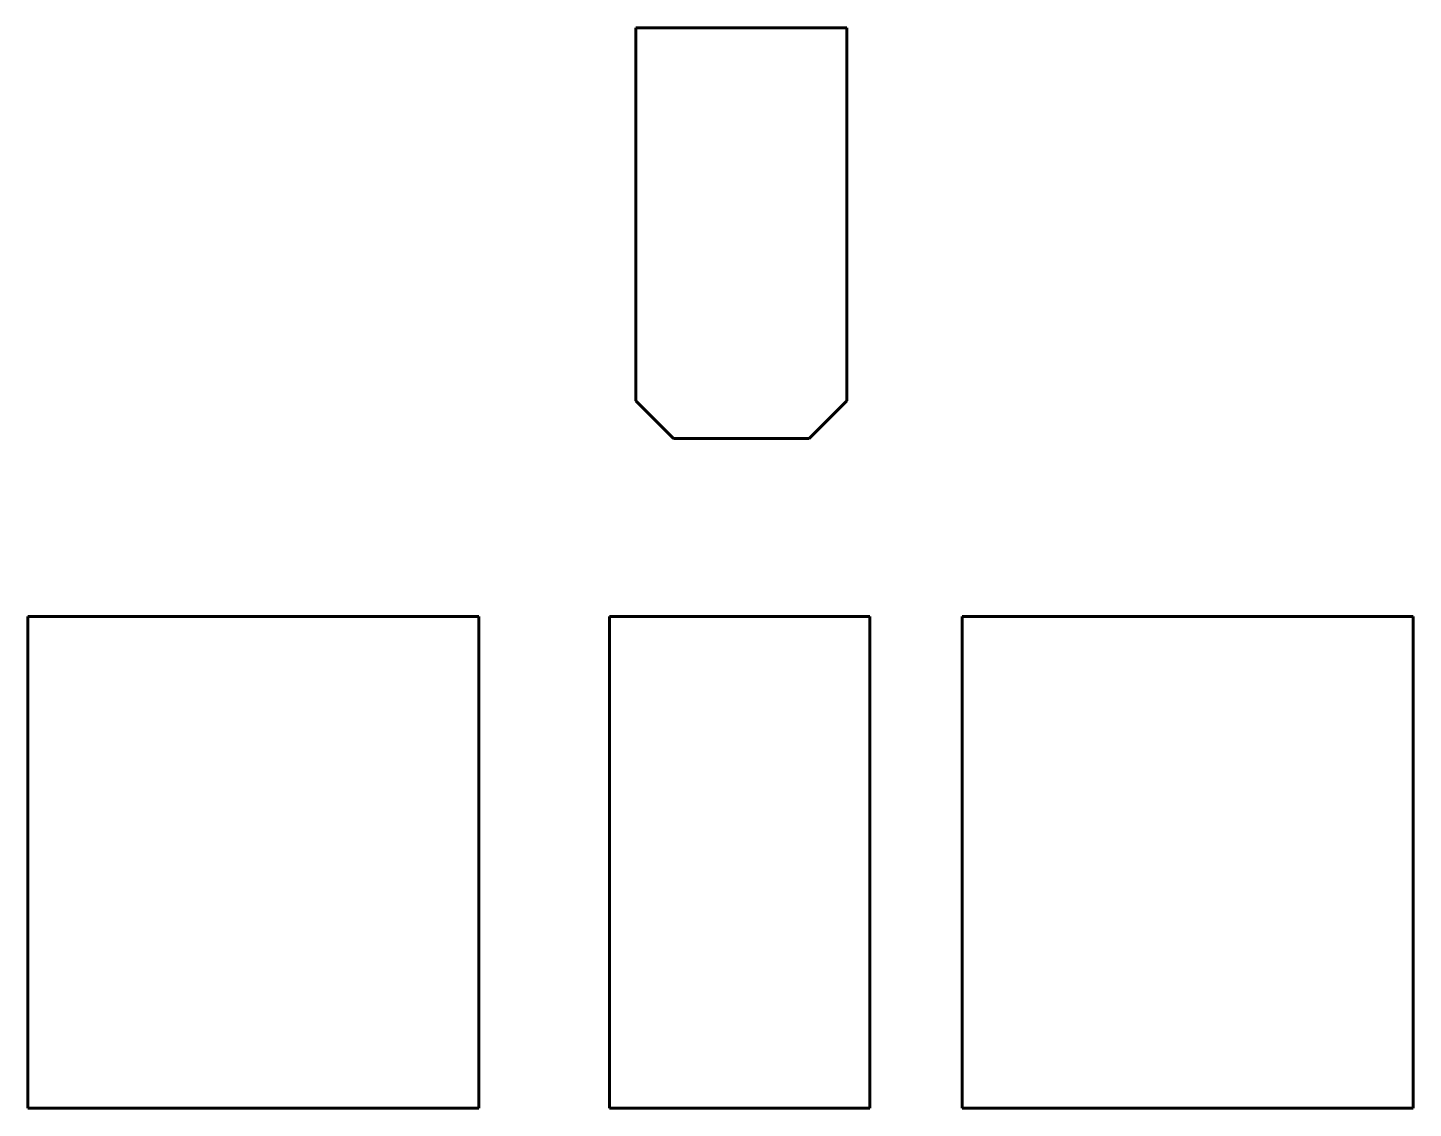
# Model space of a CAD drawing. Header units: millimetres. Extents: x -310 to 169, y 9 to 383.
import ezdxf

# ---------------------------------------------------------------- set-up
doc = ezdxf.new("R2010")
doc.units = ezdxf.units.MM
doc.linetypes.add('K5LT_BASIC', pattern=[0])

# ---------------------------------------------------------------- blocks, each defined once
blk = doc.blocks.new('U0')
at = {"color": 150, "linetype": 'K5LT_BASIC', "lineweight": 60}
for p, q in [((-18.48, 179.26), (-108.48, 179.26)), ((-108.48, 179.26), (-108.48, 9.26)), ((-18.48, 9.26), (-18.48, 179.26)), ((-108.48, 9.26), (-18.48, 9.26))]:
    blk.add_line(p, q, dxfattribs=at)
blk = doc.blocks.new('U1')
at = {"color": 150, "linetype": 'K5LT_BASIC', "lineweight": 60}
for p, q in [((-309.77, 9.26), (-309.77, 179.26)), ((-309.77, 179.26), (-153.77, 179.26)), ((-153.77, 179.26), (-153.77, 9.26)), ((-153.77, 9.26), (-309.77, 9.26))]:
    blk.add_line(p, q, dxfattribs=at)
blk = doc.blocks.new('U2')
at = {"color": 150, "linetype": 'K5LT_BASIC', "lineweight": 60}
for p, q in [((169.49, 179.26), (13.49, 179.26)), ((13.49, 179.26), (13.49, 9.26)), ((169.49, 9.26), (169.49, 179.26)), ((13.49, 9.26), (169.49, 9.26))]:
    blk.add_line(p, q, dxfattribs=at)

msp = doc.modelspace()

# ---------------------------------------------------------------- linework, layer by layer
at = {"color": 150, "linetype": 'K5LT_BASIC', "lineweight": 60}
for p, q in [((-26.43, 382.89), (-99.43, 382.89)), ((-99.43, 382.89), (-99.43, 253.89)), ((-26.43, 253.89), (-26.43, 382.89)), ((-86.43, 240.89), (-99.43, 253.89)), ((-39.43, 240.89), (-26.43, 253.89)), ((-86.43, 240.89), (-39.43, 240.89))]:
    msp.add_line(p, q, dxfattribs=at)

# ---------------------------------------------------------------- block references
for name in ['U1', 'U0', 'U2']:
    msp.add_blockref(name, (0, 0))

doc.saveas('drawing.dxf')
